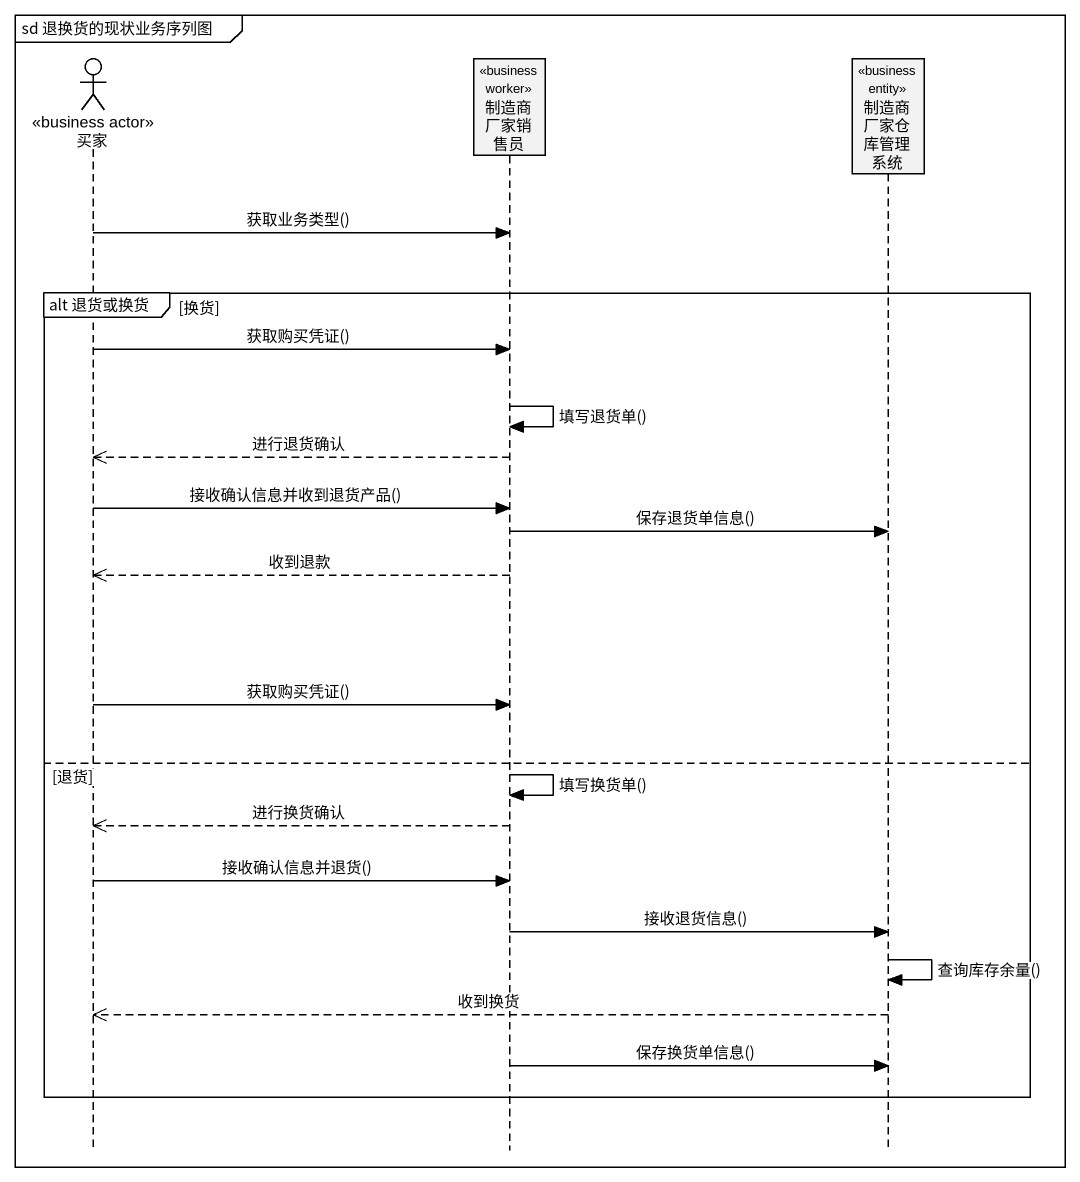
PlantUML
@startuml
mainframe sd 退换货的现状业务序列图
hide footbox
actor 买家 <<business actor>>
participant 制造商厂家销售员 <<business worker>>
participant 制造商厂家仓库管理系统 <<business entity>>

买家 -> 制造商厂家销售员 : 获取业务类型()
group alt 退货或换货 [换货]
  买家 -> 制造商厂家销售员 : 获取购买凭证()
  制造商厂家销售员 -> 制造商厂家销售员 : 填写退货单()
  制造商厂家销售员 -->> 买家 : 进行退货确认
  买家 -> 制造商厂家销售员 : 接收确认信息并收到退货产品()
  制造商厂家销售员 -> 制造商厂家仓库管理系统 : 保存退货单信息()
  制造商厂家销售员 -->> 买家 : 收到退款
  买家 -> 制造商厂家销售员 : 获取购买凭证()
else 退货
  制造商厂家销售员 -> 制造商厂家销售员 : 填写换货单()
  制造商厂家销售员 -->> 买家 : 进行换货确认
  买家 -> 制造商厂家销售员 : 接收确认信息并退货()
  制造商厂家销售员 -> 制造商厂家仓库管理系统 : 接收退货信息()
  制造商厂家仓库管理系统 -> 制造商厂家仓库管理系统 : 查询库存余量()
  制造商厂家仓库管理系统 -->> 买家 : 收到换货
  制造商厂家销售员 -> 制造商厂家仓库管理系统 : 保存换货单信息()
end
@enduml
